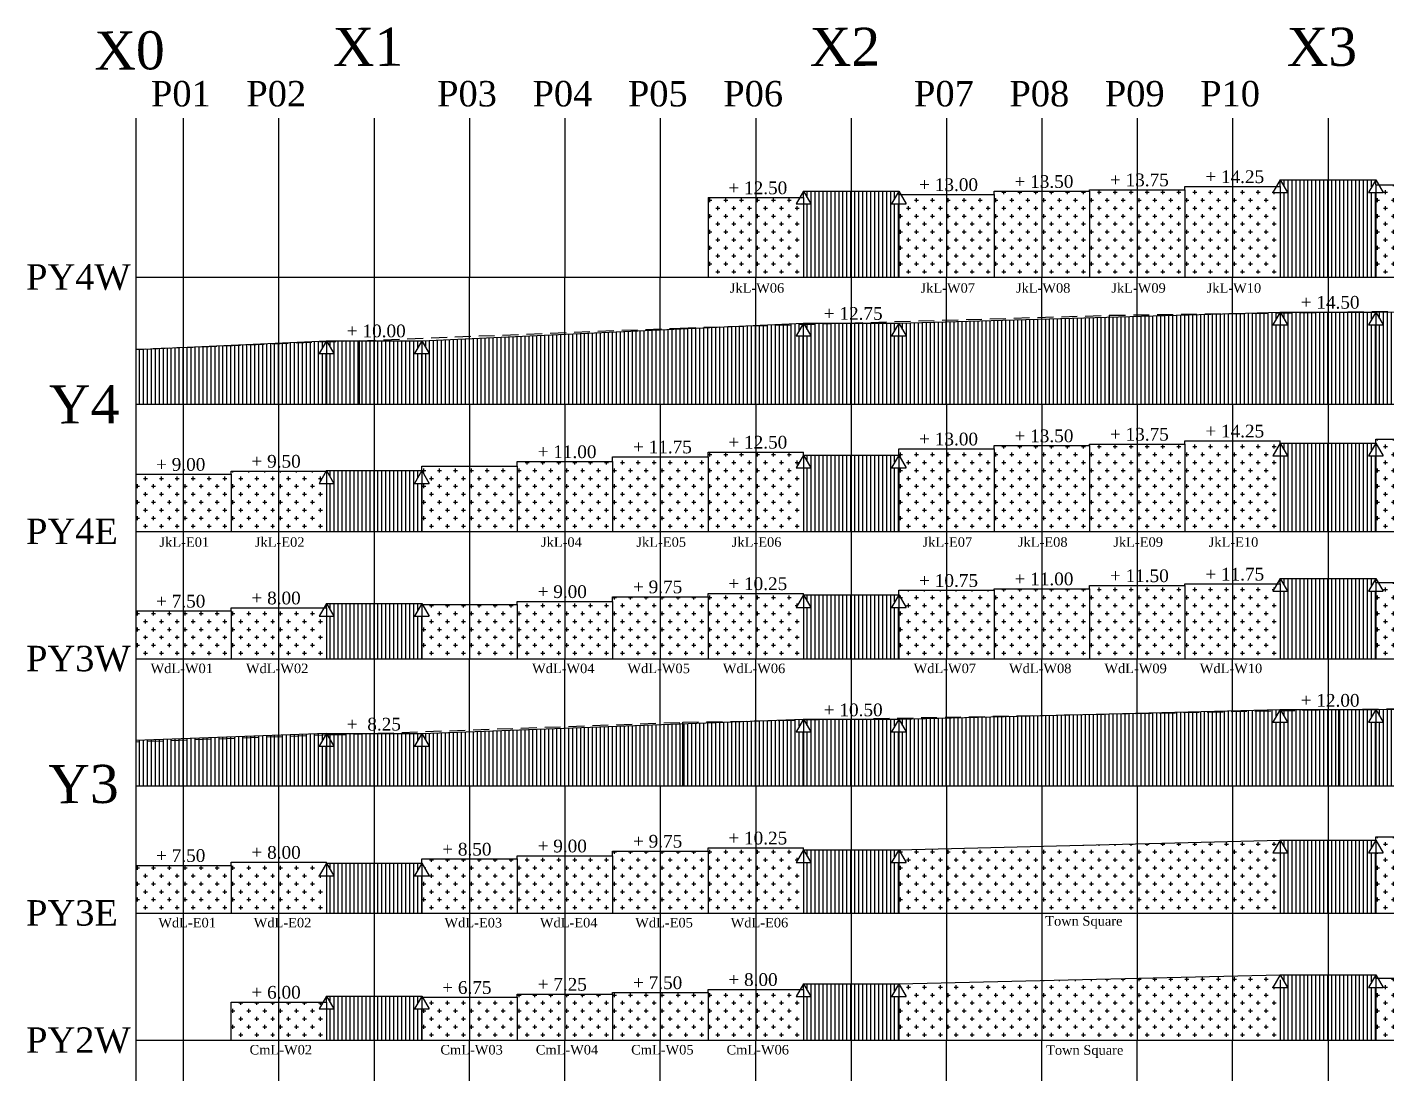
# Model space of a CAD drawing. Extents: x 15746 to 36625, y 87803 to 171760.
# Drawn here: x 15823 to 16036.8, y 88800.1 to 88964.7 of the extents above; entities that cross this region are included whole.
import ezdxf

# ---------------------------------------------------------------- set-up
doc = ezdxf.new("R2010")
doc.units = 0
doc.header["$LTSCALE"] = 5
doc.header["$MEASUREMENT"] = 0
doc.linetypes.add('DASHED', pattern=[0.75, 0.5, -0.25])
for name, color, linetype in [('CONTOUR', 254, 'Continuous'), ('Demarcation', 7, 'Continuous'), ('Hatch2', 254, 'Continuous'), ('text', 7, 'Continuous')]:
    doc.layers.add(name, color=color, linetype=linetype)
doc.styles.get("Standard").update_dxf_attribs({"font": 'TIMES.TTF', "height": 3})

msp = doc.modelspace()

# ---------------------------------------------------------------- hatches: boundary and pattern name
at = {"layer": 'Hatch2'}
h = msp.add_hatch(dxfattribs=at)
h.set_pattern_fill('CROSS', color=253, scale=5, style=0)
h.paths.add_polyline_path([(15967.526, 88938.394), (15960.32, 88938.394), (15961.18, 88936.903), (15960.026, 88936.903), (15960.026, 88925.394), (15967.526, 88925.394)])
h.paths.add_polyline_path([(15967.526, 88925.394), (15975.026, 88925.394), (15975.026, 88938.394), (15967.526, 88938.394)])
h.paths.add_polyline_path([(15982.526, 88938.894), (15975.026, 88938.894), (15975.026, 88938.394), (15975.026, 88925.394), (15982.526, 88925.394)])
h.paths.add_polyline_path([(15982.526, 88925.394), (15990.026, 88925.394), (15990.026, 88938.894), (15982.526, 88938.894)])
h.paths.add_polyline_path([(15997.526, 88939.144), (15990.026, 88939.144), (15990.026, 88938.894), (15990.026, 88925.394), (15997.526, 88925.394)])
h.paths.add_polyline_path([(15997.526, 88925.394), (16005.026, 88925.394), (16005.026, 88939.144), (15997.526, 88939.144)])
h.paths.add_polyline_path([(16012.526, 88939.644), (16005.026, 88939.644), (16005.026, 88939.144), (16005.026, 88925.394), (16012.526, 88925.394)])
h.paths.add_polyline_path([(16012.526, 88925.394), (16020.026, 88925.394), (16020.026, 88938.702), (16018.871, 88938.702), (16019.415, 88939.644), (16012.526, 88939.644)])
h = msp.add_hatch(dxfattribs=at)
h.set_pattern_fill('ANSI31', color=253, scale=5, angle=45, style=0)
h.paths.add_polyline_path([(16027.526, 88940.702), (16020.026, 88940.702), (16021.18, 88938.702), (16020.026, 88938.702), (16020.026, 88925.394), (16027.526, 88925.394)])
h.paths.add_polyline_path([(16035.026, 88938.702), (16033.871, 88938.702), (16035.026, 88940.702), (16027.526, 88940.702), (16027.526, 88925.394), (16035.026, 88925.394)])
h = msp.add_hatch(dxfattribs=at)
h.set_pattern_fill('CROSS', color=253, scale=5, style=0)
h.paths.add_polyline_path([(16042.526, 88939.894), (16035.492, 88939.894), (16036.18, 88938.702), (16035.026, 88938.702), (16035.026, 88925.394), (16042.526, 88925.394)])
h.paths.add_polyline_path([(16050.026, 88939.894), (16042.526, 88939.894), (16042.526, 88925.394), (16050.026, 88925.394)])
h.paths.add_polyline_path([(16057.526, 88940.144), (16050.026, 88940.144), (16050.026, 88939.894), (16050.026, 88925.394), (16057.526, 88925.394)])
h.paths.add_polyline_path([(16057.526, 88925.394), (16065.026, 88925.394), (16065.026, 88940.144), (16057.526, 88940.144)])
h.paths.add_polyline_path([(16065.026, 88925.394), (16072.526, 88925.394), (16072.526, 88940.394), (16065.026, 88940.394), (16065.026, 88940.144)])
h.paths.add_polyline_path([(16072.526, 88925.394), (16080.026, 88925.394), (16080.026, 88940.394), (16072.526, 88940.394)])
h.paths.add_polyline_path([(16087.526, 88940.644), (16080.026, 88940.644), (16080.026, 88940.394), (16080.026, 88925.394), (16087.526, 88925.394)])
h.paths.add_polyline_path([(16087.526, 88925.394), (16095.026, 88925.394), (16095.026, 88939.682), (16093.871, 88939.682), (16094.426, 88940.644), (16087.526, 88940.644)])
h = msp.add_hatch(dxfattribs=at)
h.set_pattern_fill('CROSS', color=253, scale=5, style=0)
h.paths.add_polyline_path([(15930.026, 88925.394), (15937.526, 88925.394), (15937.526, 88937.894), (15930.026, 88937.894)])
h.paths.add_polyline_path([(15945.026, 88936.903), (15943.871, 88936.903), (15944.443, 88937.894), (15937.526, 88937.894), (15937.526, 88925.394), (15945.026, 88925.394)])
h = msp.add_hatch(dxfattribs=at)
h.set_pattern_fill('ANSI31', color=253, scale=5, angle=45, style=0)
h.paths.add_polyline_path([(15952.526, 88938.903), (15945.026, 88938.903), (15946.18, 88936.903), (15945.026, 88936.903), (15945.026, 88925.394), (15952.526, 88925.394)])
h.paths.add_polyline_path([(15952.526, 88925.394), (15960.026, 88925.394), (15960.026, 88936.903), (15958.871, 88936.903), (15960.026, 88938.903), (15952.526, 88938.903)])
h = msp.add_hatch(dxfattribs=at)
h.set_pattern_fill('ANSI31', color=253, scale=5, angle=45, style=0)
h.paths.add_polyline_path([(15868.871, 88913.394), (15870.026, 88915.394), (15840.026, 88914.019), (15840.026, 88905.394), (15877.526, 88905.394), (15877.526, 88915.394), (15870.026, 88915.394), (15871.18, 88913.394)])
h.paths.add_polyline_path([(15952.526, 88905.394), (15952.526, 88918.144), (15945.026, 88918.144), (15946.18, 88916.144), (15943.871, 88916.144), (15945.026, 88918.144), (15885.026, 88915.394), (15886.18, 88913.394), (15883.871, 88913.394), (15885.026, 88915.394), (15877.526, 88915.394), (15877.526, 88905.394)])
h.paths.add_polyline_path([(16027.526, 88905.394), (16027.526, 88919.894), (16020.026, 88919.894), (16021.18, 88917.894), (16018.871, 88917.894), (16020.026, 88919.894), (15960.026, 88918.144), (15961.18, 88916.144), (15958.871, 88916.144), (15960.026, 88918.144), (15952.526, 88918.144), (15952.526, 88905.394)])
h.paths.add_polyline_path([(16102.526, 88905.394), (16102.526, 88920.894), (16095.026, 88920.894), (16096.18, 88918.894), (16093.871, 88918.894), (16095.026, 88920.894), (16035.026, 88919.894), (16036.18, 88917.894), (16033.871, 88917.894), (16035.026, 88919.894), (16027.526, 88919.894), (16027.526, 88905.394)])
h.paths.add_polyline_path([(16170.026, 88905.394), (16170.026, 88921.394), (16110.026, 88920.894), (16111.18, 88918.894), (16108.871, 88918.894), (16110.026, 88920.894), (16102.526, 88920.894), (16102.526, 88905.394)])
h = msp.add_hatch(dxfattribs=at)
h.set_pattern_fill('CROSS', color=253, scale=5, style=0)
h.paths.add_polyline_path([(16042.526, 88899.894), (16035.026, 88899.894), (16035.026, 88899.284), (16036.18, 88897.284), (16035.026, 88897.284), (16035.026, 88885.394), (16042.526, 88885.394)])
h.paths.add_polyline_path([(16050.026, 88899.894), (16042.526, 88899.894), (16042.526, 88885.394), (16050.026, 88885.394)])
h.paths.add_polyline_path([(16050.026, 88885.394), (16057.526, 88885.394), (16057.526, 88900.144), (16050.026, 88900.144), (16050.026, 88899.894)])
h.paths.add_polyline_path([(16057.526, 88885.394), (16065.026, 88885.394), (16065.026, 88900.144), (16057.526, 88900.144)])
h.paths.add_polyline_path([(16072.526, 88900.394), (16065.026, 88900.394), (16065.026, 88900.144), (16065.026, 88885.394), (16072.526, 88885.394)])
h.paths.add_polyline_path([(16072.526, 88885.394), (16080.026, 88885.394), (16080.026, 88900.394), (16072.526, 88900.394)])
h.paths.add_polyline_path([(16087.526, 88900.644), (16080.026, 88900.644), (16080.026, 88900.394), (16080.026, 88885.394), (16087.526, 88885.394)])
h.paths.add_polyline_path([(16087.526, 88885.394), (16095.026, 88885.394), (16095.026, 88898.275), (16093.871, 88898.275), (16095.026, 88900.275), (16095.026, 88900.644), (16087.526, 88900.644)])
h = msp.add_hatch(dxfattribs=at)
h.set_pattern_fill('CROSS', color=253, scale=5, style=0)
h.paths.add_polyline_path([(15967.526, 88898.394), (15960.026, 88898.394), (15960.026, 88897.415), (15961.18, 88895.415), (15960.026, 88895.415), (15960.026, 88885.394), (15967.526, 88885.394)])
h.paths.add_polyline_path([(15975.026, 88898.394), (15967.526, 88898.394), (15967.526, 88885.394), (15975.026, 88885.394)])
h.paths.add_polyline_path([(15982.526, 88898.894), (15975.026, 88898.894), (15975.026, 88898.394), (15975.026, 88885.394), (15982.526, 88885.394)])
h.paths.add_polyline_path([(15990.026, 88898.894), (15982.526, 88898.894), (15982.526, 88885.394), (15990.026, 88885.394)])
h.paths.add_polyline_path([(15997.526, 88899.144), (15990.026, 88899.144), (15990.026, 88898.894), (15990.026, 88885.394), (15997.526, 88885.394)])
h.paths.add_polyline_path([(15997.526, 88885.394), (16005.026, 88885.394), (16005.026, 88899.144), (15997.526, 88899.144)])
h.paths.add_polyline_path([(16012.526, 88899.644), (16005.026, 88899.644), (16005.026, 88899.144), (16005.026, 88885.394), (16012.526, 88885.394)])
h.paths.add_polyline_path([(16012.526, 88885.394), (16020.026, 88885.394), (16020.026, 88897.284), (16018.871, 88897.284), (16020.026, 88899.284), (16020.026, 88899.644), (16012.526, 88899.644)])
h = msp.add_hatch(dxfattribs=at)
h.set_pattern_fill('ANSI31', color=253, scale=5, angle=45, style=0)
h.paths.add_polyline_path([(16027.526, 88899.284), (16020.026, 88899.284), (16021.18, 88897.284), (16020.026, 88897.284), (16020.026, 88885.394), (16027.526, 88885.394)])
h.paths.add_polyline_path([(16027.526, 88885.394), (16035.026, 88885.394), (16035.026, 88897.284), (16033.871, 88897.284), (16035.026, 88899.284), (16027.526, 88899.284)])
h = msp.add_hatch(dxfattribs=at)
h.set_pattern_fill('CROSS', color=253, scale=5, style=0)
h.paths.add_polyline_path([(15892.526, 88895.644), (15885.026, 88895.644), (15885.026, 88894.964), (15886.18, 88892.964), (15885.026, 88892.964), (15885.026, 88885.394), (15892.526, 88885.394)])
h.paths.add_polyline_path([(15892.526, 88885.394), (15900.026, 88885.394), (15900.026, 88895.644), (15892.526, 88895.644)])
h.paths.add_polyline_path([(15900.026, 88885.394), (15907.526, 88885.394), (15907.526, 88896.394), (15900.026, 88896.394), (15900.026, 88895.644)])
h.paths.add_polyline_path([(15907.526, 88885.394), (15915.026, 88885.394), (15915.026, 88896.394), (15907.526, 88896.394)])
h.paths.add_polyline_path([(15922.526, 88897.144), (15915.026, 88897.144), (15915.026, 88896.394), (15915.026, 88885.394), (15922.526, 88885.394)])
h.paths.add_polyline_path([(15922.526, 88885.394), (15930.026, 88885.394), (15930.026, 88897.144), (15922.526, 88897.144)])
h.paths.add_polyline_path([(15930.026, 88885.394), (15937.526, 88885.394), (15937.526, 88897.894), (15930.026, 88897.894), (15930.026, 88897.144)])
h.paths.add_polyline_path([(15937.526, 88885.394), (15945.026, 88885.394), (15945.026, 88895.415), (15943.871, 88895.415), (15945.026, 88897.415), (15945.026, 88897.894), (15937.526, 88897.894)])
h = msp.add_hatch(dxfattribs=at)
h.set_pattern_fill('ANSI31', color=253, scale=5, angle=45, style=0)
h.paths.add_polyline_path([(15952.526, 88897.415), (15945.026, 88897.415), (15946.18, 88895.415), (15945.026, 88895.415), (15945.026, 88885.394), (15952.526, 88885.394)])
h.paths.add_polyline_path([(15952.526, 88885.394), (15960.026, 88885.394), (15960.026, 88895.415), (15958.871, 88895.415), (15960.026, 88897.415), (15952.526, 88897.415)])
h = msp.add_hatch(dxfattribs=at)
h.set_pattern_fill('CROSS', color=253, scale=5, style=0)
h.paths.add_polyline_path([(15847.526, 88894.394), (15840.026, 88894.394), (15840.026, 88885.394), (15847.526, 88885.394)])
h.paths.add_polyline_path([(15855.026, 88894.394), (15847.526, 88894.394), (15847.526, 88885.394), (15855.026, 88885.394)])
h.paths.add_polyline_path([(15855.026, 88885.394), (15862.526, 88885.394), (15862.526, 88894.894), (15855.026, 88894.894), (15855.026, 88894.394)])
h.paths.add_polyline_path([(15862.526, 88885.394), (15870.026, 88885.394), (15870.026, 88892.964), (15868.871, 88892.964), (15869.985, 88894.894), (15862.526, 88894.894)])
h = msp.add_hatch(dxfattribs=at)
h.set_pattern_fill('ANSI31', color=253, scale=5, angle=45, style=0)
h.paths.add_polyline_path([(15877.526, 88894.964), (15870.026, 88894.964), (15871.18, 88892.964), (15870.026, 88892.964), (15870.026, 88885.394), (15877.526, 88885.394)])
h.paths.add_polyline_path([(15877.526, 88885.394), (15885.026, 88885.394), (15885.026, 88892.964), (15883.871, 88892.964), (15885.026, 88894.964), (15877.526, 88894.964)])
h = msp.add_hatch(dxfattribs=at)
h.set_pattern_fill('CROSS', color=253, scale=5, style=0)
h.paths.add_polyline_path([(16042.526, 88877.394), (16035.378, 88877.394), (16036.18, 88876.004), (16035.026, 88876.004), (16035.026, 88865.394), (16042.526, 88865.394)])
h.paths.add_polyline_path([(16042.526, 88865.394), (16050.026, 88865.394), (16050.026, 88877.394), (16042.526, 88877.394)])
h.paths.add_polyline_path([(16050.026, 88865.394), (16057.526, 88865.394), (16057.526, 88877.644), (16050.026, 88877.644), (16050.026, 88877.394)])
h.paths.add_polyline_path([(16057.526, 88865.394), (16065.026, 88865.394), (16065.026, 88877.644), (16057.526, 88877.644)])
h.paths.add_polyline_path([(16072.526, 88877.894), (16065.026, 88877.894), (16065.026, 88877.644), (16065.026, 88865.394), (16072.526, 88865.394)])
h.paths.add_polyline_path([(16072.526, 88865.394), (16080.026, 88865.394), (16080.026, 88877.894), (16072.526, 88877.894)])
h.paths.add_polyline_path([(16080.026, 88865.394), (16087.526, 88865.394), (16087.526, 88878.144), (16080.026, 88878.144), (16080.026, 88877.894)])
h.paths.add_polyline_path([(16095.026, 88876.977), (16093.871, 88876.977), (16094.545, 88878.144), (16087.526, 88878.144), (16087.526, 88865.394), (16095.026, 88865.394)])
h.paths.add_polyline_path([(16082.731, 88880.684), (16092.531, 88880.684), (16092.531, 88877.644), (16082.731, 88877.644)], flags=9)
h = msp.add_hatch(dxfattribs=at)
h.set_pattern_fill('CROSS', color=253, scale=5, style=0)
h.paths.add_polyline_path([(15967.526, 88876.144), (15960.026, 88876.144), (15960.026, 88875.443), (15961.18, 88873.443), (15960.026, 88873.443), (15960.026, 88865.394), (15967.526, 88865.394)])
h.paths.add_polyline_path([(15967.526, 88865.394), (15975.026, 88865.394), (15975.026, 88876.144), (15967.526, 88876.144)])
h.paths.add_polyline_path([(15975.026, 88865.394), (15982.526, 88865.394), (15982.526, 88876.394), (15975.026, 88876.394), (15975.026, 88876.144)])
h.paths.add_polyline_path([(15982.526, 88865.394), (15990.026, 88865.394), (15990.026, 88876.394), (15982.526, 88876.394)])
h.paths.add_polyline_path([(15997.526, 88876.894), (15990.026, 88876.894), (15990.026, 88876.394), (15990.026, 88865.394), (15997.526, 88865.394)])
h.paths.add_polyline_path([(15997.526, 88865.394), (16005.026, 88865.394), (16005.026, 88876.894), (15997.526, 88876.894)])
h.paths.add_polyline_path([(16005.026, 88865.394), (16012.526, 88865.394), (16012.526, 88877.144), (16005.026, 88877.144), (16005.026, 88876.894)])
h.paths.add_polyline_path([(16012.526, 88865.394), (16020.026, 88865.394), (16020.026, 88876.004), (16018.871, 88876.004), (16019.529, 88877.144), (16012.526, 88877.144)])
h = msp.add_hatch(dxfattribs=at)
h.set_pattern_fill('ANSI31', color=253, scale=5, angle=45, style=0)
h.paths.add_polyline_path([(16020.026, 88865.394), (16027.526, 88865.394), (16027.526, 88878.004), (16020.026, 88878.004), (16021.18, 88876.004), (16020.026, 88876.004)])
h.paths.add_polyline_path([(16035.026, 88876.004), (16033.871, 88876.004), (16035.026, 88878.004), (16027.526, 88878.004), (16027.526, 88865.394), (16035.026, 88865.394)])
h = msp.add_hatch(dxfattribs=at)
h.set_pattern_fill('CROSS', color=253, scale=5, style=0)
h.paths.add_polyline_path([(15885.026, 88865.394), (15892.526, 88865.394), (15892.526, 88873.894), (15885.127, 88873.894), (15886.18, 88872.07), (15885.026, 88872.07)])
h.paths.add_polyline_path([(15900.026, 88865.394), (15900.026, 88873.894), (15892.526, 88873.894), (15892.526, 88865.394)])
h.paths.add_polyline_path([(15907.526, 88874.394), (15900.026, 88874.394), (15900.026, 88873.894), (15900.026, 88865.394), (15907.526, 88865.394)])
h.paths.add_polyline_path([(15907.526, 88865.394), (15915.026, 88865.394), (15915.026, 88874.394), (15907.526, 88874.394)])
h.paths.add_polyline_path([(15922.526, 88875.144), (15915.026, 88875.144), (15915.026, 88874.394), (15915.026, 88865.394), (15922.526, 88865.394)])
h.paths.add_polyline_path([(15922.526, 88865.394), (15930.026, 88865.394), (15930.026, 88875.144), (15922.526, 88875.144)])
h.paths.add_polyline_path([(15937.526, 88865.394), (15937.526, 88875.644), (15930.026, 88875.644), (15930.026, 88875.144), (15930.026, 88865.394)])
h.paths.add_polyline_path([(15945.026, 88865.394), (15945.026, 88873.443), (15943.871, 88873.443), (15945.026, 88875.443), (15945.026, 88875.644), (15937.526, 88875.644), (15937.526, 88865.394)])
h = msp.add_hatch(dxfattribs=at)
h.set_pattern_fill('ANSI31', color=253, scale=5, angle=45, style=0)
h.paths.add_polyline_path([(15952.526, 88875.443), (15945.026, 88875.443), (15946.18, 88873.443), (15945.026, 88873.443), (15945.026, 88865.394), (15952.526, 88865.394)])
h.paths.add_polyline_path([(15952.526, 88865.394), (15960.026, 88865.394), (15960.026, 88873.443), (15958.871, 88873.443), (15960.026, 88875.443), (15952.526, 88875.443)])
h = msp.add_hatch(dxfattribs=at)
h.set_pattern_fill('CROSS', color=253, scale=5, style=0)
h.paths.add_polyline_path([(15847.526, 88865.394), (15847.526, 88872.894), (15840.026, 88872.894), (15840.026, 88865.394)])
h.paths.add_polyline_path([(15847.526, 88865.394), (15855.026, 88865.394), (15855.026, 88872.894), (15847.526, 88872.894)])
h.paths.add_polyline_path([(15862.526, 88873.394), (15855.026, 88873.394), (15855.026, 88872.894), (15855.026, 88865.394), (15862.526, 88865.394)])
h.paths.add_polyline_path([(15862.526, 88865.394), (15870.026, 88865.394), (15870.026, 88872.07), (15868.871, 88872.07), (15869.635, 88873.394), (15862.526, 88873.394)])
h = msp.add_hatch(dxfattribs=at)
h.set_pattern_fill('ANSI31', color=253, scale=5, angle=45, style=0)
h.paths.add_polyline_path([(15877.526, 88865.394), (15877.526, 88874.07), (15870.026, 88874.07), (15871.18, 88872.07), (15870.026, 88872.07), (15870.026, 88865.394)])
h.paths.add_polyline_path([(15885.026, 88872.07), (15883.871, 88872.07), (15885.026, 88874.07), (15877.526, 88874.07), (15877.526, 88865.394), (15885.026, 88865.394)])
h = msp.add_hatch(dxfattribs=at)
h.set_pattern_fill('ANSI31', color=253, scale=5, angle=45, style=0)
h.paths.add_polyline_path([(15877.526, 88845.394), (15877.526, 88853.644), (15870.026, 88853.644), (15871.18, 88851.644), (15868.871, 88851.644), (15870.026, 88853.644), (15840.026, 88852.519), (15840.026, 88845.394)])
h.paths.add_polyline_path([(15885.028, 88853.644), (15886.18, 88851.648), (15883.871, 88851.648), (15885.024, 88853.644), (15877.526, 88853.644), (15877.526, 88845.394), (15952.526, 88845.394), (15952.526, 88855.894), (15945.026, 88855.894), (15946.18, 88853.894), (15943.871, 88853.894), (15945.026, 88855.894)])
h.paths.add_polyline_path([(15960.028, 88855.894), (15961.18, 88853.898), (15958.871, 88853.898), (15960.024, 88855.894), (15952.526, 88855.894), (15952.526, 88845.394), (16027.526, 88845.394), (16027.526, 88857.394), (16020.026, 88857.394), (16021.18, 88855.394), (16018.871, 88855.394), (16020.026, 88857.394)])
h.paths.add_polyline_path([(16102.526, 88845.394), (16102.526, 88858.394), (16095.026, 88858.394), (16096.18, 88856.394), (16093.871, 88856.394), (16095.026, 88858.394), (16035.028, 88857.394), (16036.18, 88855.398), (16033.871, 88855.398), (16035.024, 88857.394), (16027.526, 88857.394), (16027.526, 88845.394)])
h.paths.add_polyline_path([(16170.026, 88845.394), (16170.026, 88859.255), (16110.028, 88858.394), (16111.18, 88856.398), (16108.871, 88856.398), (16110.024, 88858.394), (16102.526, 88858.394), (16102.526, 88845.394)])
h = msp.add_hatch(dxfattribs=at)
h.set_pattern_fill('CROSS', color=253, scale=5, style=0)
h.paths.add_polyline_path([(15967.526, 88835.533), (15960.026, 88835.345), (15961.18, 88833.345), (15960.026, 88833.345), (15960.026, 88825.394), (15967.526, 88825.394)])
h.paths.add_polyline_path([(15967.526, 88825.394), (15982.526, 88825.394), (15982.526, 88835.908), (15967.526, 88835.533)])
h.paths.add_polyline_path([(15982.526, 88825.394), (15997.526, 88825.394), (15997.526, 88836.283), (15982.526, 88835.908)])
h.paths.add_polyline_path([(15997.526, 88836.283), (15997.526, 88825.394), (16012.526, 88825.394), (16012.526, 88836.658)])
h.paths.add_polyline_path([(16012.526, 88825.394), (16020.026, 88825.394), (16020.026, 88834.845), (16018.871, 88834.845), (16020.026, 88836.845), (16012.526, 88836.658)])
h = msp.add_hatch(dxfattribs=at)
h.set_pattern_fill('ANSI31', color=253, scale=5, angle=45, style=0)
h.paths.add_polyline_path([(16027.526, 88836.845), (16020.026, 88836.845), (16021.18, 88834.845), (16020.026, 88834.845), (16020.026, 88825.394), (16027.526, 88825.394)])
h.paths.add_polyline_path([(16027.526, 88825.394), (16035.026, 88825.394), (16035.026, 88834.845), (16033.871, 88834.845), (16035.026, 88836.845), (16027.526, 88836.845)])
h = msp.add_hatch(dxfattribs=at)
h.set_pattern_fill('CROSS', color=253, scale=5, style=0)
h.paths.add_polyline_path([(16042.526, 88837.394), (16035.026, 88837.394), (16035.026, 88836.845), (16036.18, 88834.845), (16035.026, 88834.845), (16035.026, 88825.394), (16042.526, 88825.394)])
h.paths.add_polyline_path([(16050.026, 88837.394), (16042.526, 88837.394), (16042.526, 88825.394), (16050.026, 88825.394)])
h.paths.add_polyline_path([(16057.526, 88837.644), (16050.026, 88837.644), (16050.026, 88837.394), (16050.026, 88825.394), (16057.526, 88825.394)])
h.paths.add_polyline_path([(16057.526, 88825.394), (16065.026, 88825.394), (16065.026, 88837.644), (16057.526, 88837.644)])
h.paths.add_polyline_path([(16072.526, 88837.894), (16065.026, 88837.894), (16065.026, 88837.644), (16065.026, 88825.394), (16072.526, 88825.394)])
h.paths.add_polyline_path([(16080.026, 88837.894), (16072.526, 88837.894), (16072.526, 88825.394), (16080.026, 88825.394)])
h.paths.add_polyline_path([(16087.526, 88838.144), (16080.026, 88838.144), (16080.026, 88837.894), (16080.026, 88825.394), (16087.526, 88825.394)])
h.paths.add_polyline_path([(16087.526, 88825.394), (16095.026, 88825.394), (16095.026, 88835.662), (16093.871, 88835.662), (16095.026, 88837.662), (16095.026, 88838.144), (16087.526, 88838.144)])
h = msp.add_hatch(dxfattribs=at)
h.set_pattern_fill('CROSS', color=253, scale=5, style=0)
h.paths.add_polyline_path([(15892.526, 88833.894), (15885.026, 88833.894), (15885.024, 88833.224), (15886.18, 88831.221), (15885.024, 88831.221), (15885.024, 88825.394), (15892.526, 88825.394)])
h.paths.add_polyline_path([(15900.026, 88833.894), (15892.526, 88833.894), (15892.526, 88825.394), (15900.026, 88825.394)])
h.paths.add_polyline_path([(15907.526, 88834.394), (15900.026, 88834.394), (15900.026, 88833.894), (15900.026, 88825.394), (15907.526, 88825.394)])
h.paths.add_polyline_path([(15907.526, 88825.394), (15915.026, 88825.394), (15915.026, 88834.394), (15907.526, 88834.394)])
h.paths.add_polyline_path([(15922.526, 88835.144), (15915.026, 88835.144), (15915.026, 88834.394), (15915.026, 88825.394), (15922.526, 88825.394)])
h.paths.add_polyline_path([(15922.526, 88825.394), (15930.026, 88825.394), (15930.026, 88835.144), (15922.526, 88835.144)])
h.paths.add_polyline_path([(15937.526, 88835.644), (15930.026, 88835.644), (15930.026, 88835.144), (15930.026, 88825.394), (15937.526, 88825.394)])
h.paths.add_polyline_path([(15937.526, 88825.394), (15945.026, 88825.394), (15945.026, 88833.345), (15943.871, 88833.345), (15945.026, 88835.345), (15945.026, 88835.644), (15937.526, 88835.644)])
h = msp.add_hatch(dxfattribs=at)
h.set_pattern_fill('ANSI31', color=253, scale=5, angle=45, style=0)
h.paths.add_polyline_path([(15952.526, 88835.345), (15945.026, 88835.345), (15946.18, 88833.345), (15945.026, 88833.345), (15945.026, 88825.394), (15952.526, 88825.394)])
h.paths.add_polyline_path([(15952.526, 88825.394), (15960.026, 88825.394), (15960.026, 88833.345), (15958.871, 88833.345), (15960.026, 88835.345), (15952.526, 88835.345)])
h = msp.add_hatch(dxfattribs=at)
h.set_pattern_fill('CROSS', color=253, scale=5, style=0)
h.paths.add_polyline_path([(15847.526, 88832.894), (15840.026, 88832.894), (15840.026, 88825.394), (15847.526, 88825.394)])
h.paths.add_polyline_path([(15847.526, 88832.894), (15847.526, 88825.394), (15855.026, 88825.394), (15855.026, 88832.894)])
h.paths.add_polyline_path([(15862.526, 88825.394), (15862.526, 88833.394), (15855.026, 88833.394), (15855.026, 88832.894), (15855.026, 88825.394)])
h.paths.add_polyline_path([(15870.026, 88825.394), (15870.026, 88831.221), (15868.869, 88831.221), (15870.026, 88833.224), (15870.026, 88833.394), (15862.526, 88833.394), (15862.526, 88825.394)])
h = msp.add_hatch(dxfattribs=at)
h.set_pattern_fill('ANSI31', color=253, scale=5, angle=45, style=0)
h.paths.add_polyline_path([(15877.526, 88833.217), (15870.026, 88833.217), (15871.178, 88831.221), (15870.026, 88831.221), (15870.026, 88825.394), (15877.526, 88825.394)])
h.paths.add_polyline_path([(15877.526, 88825.394), (15885.024, 88825.394), (15885.024, 88831.221), (15883.871, 88831.221), (15885.024, 88833.217), (15877.526, 88833.217)])
h = msp.add_hatch(dxfattribs=at)
h.set_pattern_fill('CROSS', color=253, scale=5, style=0)
h.paths.add_polyline_path([(15967.526, 88814.435), (15960.026, 88814.256), (15961.18, 88812.256), (15960.026, 88812.256), (15960.026, 88805.394), (15967.526, 88805.394)])
h.paths.add_polyline_path([(15967.526, 88814.435), (15967.526, 88805.394), (15982.526, 88805.394), (15982.526, 88814.794)])
h.paths.add_polyline_path([(15997.526, 88805.394), (15997.526, 88815.154), (15982.526, 88814.794), (15982.526, 88805.394)])
h.paths.add_polyline_path([(15997.526, 88815.154), (15997.526, 88805.394), (16012.526, 88805.394), (16012.526, 88815.513)])
h.paths.add_polyline_path([(16020.026, 88813.693), (16018.871, 88813.693), (16020.026, 88815.693), (16012.526, 88815.513), (16012.526, 88805.394), (16020.026, 88805.394)])
h = msp.add_hatch(dxfattribs=at)
h.set_pattern_fill('ANSI31', color=253, scale=5, angle=45, style=0)
h.paths.add_polyline_path([(16027.526, 88815.693), (16020.026, 88815.693), (16021.18, 88813.693), (16020.026, 88813.693), (16020.026, 88805.394), (16027.526, 88805.394)])
h.paths.add_polyline_path([(16027.526, 88805.394), (16035.026, 88805.394), (16035.026, 88813.693), (16033.871, 88813.693), (16035.026, 88815.693), (16027.526, 88815.693)])
h = msp.add_hatch(dxfattribs=at)
h.set_pattern_fill('CROSS', color=253, scale=5, style=0)
h.paths.add_polyline_path([(16042.526, 88815.144), (16035.343, 88815.144), (16036.18, 88813.693), (16035.026, 88813.693), (16035.026, 88805.394), (16042.526, 88805.394)])
h.paths.add_polyline_path([(16042.526, 88805.394), (16050.026, 88805.394), (16050.026, 88815.144), (16042.526, 88815.144)])
h.paths.add_polyline_path([(16057.526, 88815.144), (16050.026, 88815.144), (16050.026, 88805.394), (16057.526, 88805.394)])
h.paths.add_polyline_path([(16057.526, 88805.394), (16065.026, 88805.394), (16065.026, 88815.144), (16057.526, 88815.144)])
h.paths.add_polyline_path([(16065.026, 88805.394), (16072.526, 88805.394), (16072.526, 88815.394), (16065.026, 88815.394), (16065.026, 88815.144)])
h.paths.add_polyline_path([(16072.526, 88805.394), (16080.026, 88805.394), (16080.026, 88815.394), (16072.526, 88815.394)])
h.paths.add_polyline_path([(16087.526, 88815.394), (16080.026, 88815.394), (16080.026, 88805.394), (16087.526, 88805.394)])
h.paths.add_polyline_path([(16087.526, 88805.394), (16095.026, 88805.394), (16095.026, 88814.125), (16093.871, 88814.125), (16094.604, 88815.394), (16087.526, 88815.394)])
h = msp.add_hatch(dxfattribs=at)
h.set_pattern_fill('CROSS', color=253, scale=5, style=0)
h.paths.add_polyline_path([(15892.526, 88812.144), (15885.13, 88812.144), (15886.18, 88810.324), (15885.026, 88810.324), (15885.026, 88805.394), (15892.526, 88805.394)])
h.paths.add_polyline_path([(15892.526, 88805.394), (15900.026, 88805.394), (15900.026, 88812.144), (15892.526, 88812.144)])
h.paths.add_polyline_path([(15900.026, 88805.394), (15907.526, 88805.394), (15907.526, 88812.644), (15900.026, 88812.644), (15900.026, 88812.144)])
h.paths.add_polyline_path([(15915.026, 88805.394), (15915.026, 88812.644), (15907.526, 88812.644), (15907.526, 88805.394)])
h.paths.add_polyline_path([(15922.526, 88812.894), (15915.026, 88812.894), (15915.026, 88812.644), (15915.026, 88805.394), (15922.526, 88805.394)])
h.paths.add_polyline_path([(15922.526, 88805.394), (15930.026, 88805.394), (15930.026, 88812.894), (15922.526, 88812.894)])
h.paths.add_polyline_path([(15930.026, 88805.394), (15937.526, 88805.394), (15937.526, 88813.394), (15930.026, 88813.394), (15930.026, 88812.894)])
h.paths.add_polyline_path([(15937.526, 88805.394), (15945.026, 88805.394), (15945.026, 88812.256), (15943.871, 88812.256), (15944.528, 88813.394), (15937.526, 88813.394)])
h = msp.add_hatch(dxfattribs=at)
h.set_pattern_fill('ANSI31', color=253, scale=5, angle=45, style=0)
h.paths.add_polyline_path([(15952.526, 88805.394), (15952.526, 88814.256), (15945.026, 88814.256), (15946.18, 88812.256), (15945.026, 88812.256), (15945.026, 88805.394)])
h.paths.add_polyline_path([(15952.526, 88805.394), (15960.026, 88805.394), (15960.026, 88812.256), (15958.871, 88812.256), (15960.026, 88814.256), (15952.526, 88814.256)])
h = msp.add_hatch(dxfattribs=at)
h.set_pattern_fill('CROSS', color=253, scale=5, style=0)
h.paths.add_polyline_path([(15862.526, 88805.394), (15862.526, 88811.394), (15855.026, 88811.394), (15855.026, 88805.394)])
h.paths.add_polyline_path([(15862.526, 88805.394), (15870.026, 88805.394), (15870.026, 88810.324), (15868.869, 88810.324), (15869.487, 88811.394), (15862.526, 88811.394)])
h = msp.add_hatch(dxfattribs=at)
h.set_pattern_fill('ANSI31', color=253, scale=5, angle=45, style=0)
h.paths.add_polyline_path([(15877.526, 88805.394), (15877.526, 88812.32), (15870.026, 88812.32), (15871.178, 88810.324), (15870.026, 88810.324), (15870.026, 88805.394)])
h.paths.add_polyline_path([(15877.526, 88805.394), (15885.026, 88805.394), (15885.026, 88810.324), (15883.871, 88810.324), (15885.024, 88812.32), (15877.526, 88812.32)])

# ---------------------------------------------------------------- linework, layer by layer
for p, q in [((15840.026, 88950.394), (15840.026, 88660.394)), ((15877.526, 88950.394), (15877.526, 88660.394)), ((15952.526, 88950.394), (15952.526, 88660.394)), ((16027.526, 88950.394), (16027.526, 88660.394)), ((15990.026, 88939.144), (16005.026, 88939.144)), ((16005.026, 88939.644), (16020.026, 88939.644)), ((16020.026, 88940.702), (16018.871, 88938.702)), ((16020.026, 88940.702), (16035.026, 88940.702)), ((16020.026, 88940.702), (16021.18, 88938.702)), ((16035.026, 88940.702), (16033.871, 88938.702)), ((16035.026, 88940.702), (16036.18, 88938.702)), ((16035.026, 88939.894), (16050.026, 88939.894)), ((15930.026, 88937.894), (15945.026, 88937.894)), ((15945.026, 88938.903), (15943.871, 88936.903)), ((15943.871, 88936.903), (15946.18, 88936.903)), ((15945.026, 88938.903), (15960.026, 88938.903)), ((15945.026, 88938.903), (15946.18, 88936.903)), ((15960.026, 88938.903), (15958.871, 88936.903)), ((15958.871, 88936.903), (15961.18, 88936.903)), ((15960.026, 88938.903), (15961.18, 88936.903)), ((15960.026, 88938.394), (15975.026, 88938.394)), ((15975.026, 88938.894), (15990.026, 88938.894)), ((16018.871, 88938.702), (16021.18, 88938.702)), ((16033.871, 88938.702), (16036.18, 88938.702)), ((15840.026, 88925.394), (16170.026, 88925.394)), ((16020.026, 88919.894), (16018.871, 88917.894)), ((16020.026, 88919.894), (16035.026, 88919.894)), ((16020.026, 88919.894), (16021.18, 88917.894)), ((16035.026, 88919.894), (16033.871, 88917.894)), ((16035.026, 88919.894), (16036.18, 88917.894)), ((15945.026, 88918.144), (15943.871, 88916.144)), ((15945.026, 88918.144), (15960.026, 88918.144)), ((15945.026, 88918.144), (15946.18, 88916.144)), ((15960.026, 88918.144), (15958.871, 88916.144)), ((15960.026, 88918.144), (15961.18, 88916.144)), ((16018.871, 88917.894), (16021.18, 88917.894)), ((16033.871, 88917.894), (16036.18, 88917.894)), ((15943.871, 88916.144), (15946.18, 88916.144)), ((15958.871, 88916.144), (15961.18, 88916.144)), ((15870.026, 88915.394), (15868.871, 88913.394)), ((15868.871, 88913.394), (15871.18, 88913.394)), ((15870.026, 88915.394), (15885.026, 88915.394)), ((15870.026, 88915.394), (15871.18, 88913.394)), ((15885.026, 88915.394), (15883.871, 88913.394)), ((15883.871, 88913.394), (15886.18, 88913.394)), ((15885.026, 88915.394), (15886.18, 88913.394)), ((15840.026, 88905.394), (16170.026, 88905.394)), ((15960.026, 88898.394), (15975.026, 88898.394)), ((15975.026, 88898.894), (15990.026, 88898.894)), ((15990.026, 88899.144), (16005.026, 88899.144)), ((16005.026, 88899.644), (16020.026, 88899.644)), ((16020.026, 88899.284), (16018.871, 88897.284)), ((16020.026, 88899.284), (16035.026, 88899.284)), ((16020.026, 88899.284), (16021.18, 88897.284)), ((16035.026, 88899.284), (16033.871, 88897.284)), ((16035.026, 88899.894), (16050.026, 88899.894)), ((16035.026, 88899.284), (16036.18, 88897.284)), ((15900.026, 88896.394), (15915.026, 88896.394)), ((15915.026, 88897.144), (15930.026, 88897.144)), ((15930.026, 88897.894), (15945.026, 88897.894)), ((15945.026, 88897.415), (15943.871, 88895.415)), ((15945.026, 88897.415), (15960.026, 88897.415)), ((15945.026, 88897.415), (15946.18, 88895.415)), ((15960.026, 88897.415), (15958.871, 88895.415)), ((15960.026, 88897.415), (15961.18, 88895.415)), ((16018.871, 88897.284), (16021.18, 88897.284)), ((16033.871, 88897.284), (16036.18, 88897.284)), ((15840.026, 88894.394), (15855.026, 88894.394)), ((15855.026, 88894.894), (15870.026, 88894.894)), ((15870.026, 88894.964), (15868.871, 88892.964)), ((15870.026, 88894.964), (15885.026, 88894.964)), ((15870.026, 88894.964), (15871.18, 88892.964)), ((15885.026, 88894.964), (15883.871, 88892.964)), ((15885.026, 88895.644), (15900.026, 88895.644)), ((15885.026, 88894.964), (15886.18, 88892.964)), ((15943.871, 88895.415), (15946.18, 88895.415)), ((15958.871, 88895.415), (15961.18, 88895.415)), ((15868.871, 88892.964), (15871.18, 88892.964)), ((15883.871, 88892.964), (15886.18, 88892.964)), ((15840.026, 88885.394), (16170.026, 88885.394)), ((16005.026, 88877.144), (16020.026, 88877.144)), ((16020.026, 88878.004), (16018.871, 88876.004)), ((16020.026, 88878.004), (16035.026, 88878.004)), ((16020.026, 88878.004), (16021.18, 88876.004)), ((16035.026, 88878.004), (16033.871, 88876.004)), ((16035.026, 88878.004), (16036.18, 88876.004)), ((16035.026, 88877.394), (16050.026, 88877.394)), ((15915.026, 88875.144), (15930.026, 88875.144)), ((15930.026, 88875.644), (15945.026, 88875.644)), ((15945.026, 88875.443), (15943.871, 88873.443)), ((15945.026, 88875.443), (15960.026, 88875.443)), ((15945.026, 88875.443), (15946.18, 88873.443)), ((15960.026, 88875.443), (15958.871, 88873.443)), ((15960.026, 88876.144), (15975.026, 88876.144)), ((15960.026, 88875.443), (15961.18, 88873.443)), ((15975.026, 88876.394), (15990.026, 88876.394)), ((15990.026, 88876.894), (16005.026, 88876.894)), ((16018.871, 88876.004), (16021.18, 88876.004)), ((16033.871, 88876.004), (16036.18, 88876.004)), ((15840.026, 88872.894), (15855.026, 88872.894)), ((15855.026, 88873.394), (15870.026, 88873.394)), ((15870.026, 88874.07), (15868.871, 88872.07)), ((15870.026, 88874.07), (15885.026, 88874.07)), ((15870.026, 88874.07), (15871.18, 88872.07)), ((15885.026, 88874.07), (15883.871, 88872.07)), ((15885.026, 88874.07), (15886.18, 88872.07)), ((15885.026, 88873.894), (15900.026, 88873.894)), ((15900.026, 88874.394), (15915.026, 88874.394)), ((15943.871, 88873.443), (15946.18, 88873.443)), ((15958.871, 88873.443), (15961.18, 88873.443)), ((15868.871, 88872.07), (15871.18, 88872.07)), ((15883.871, 88872.07), (15886.18, 88872.07)), ((15840.026, 88865.394), (16170.026, 88865.394)), ((15945.026, 88855.894), (15943.871, 88853.894)), ((15945.026, 88855.894), (15960.026, 88855.894)), ((15945.026, 88855.894), (15946.18, 88853.894)), ((15960.026, 88855.898), (15958.871, 88853.898)), ((15960.026, 88855.898), (15961.18, 88853.898)), ((16020.026, 88857.394), (16018.871, 88855.394)), ((16020.026, 88857.394), (16035.026, 88857.394)), ((16020.026, 88857.394), (16021.18, 88855.394)), ((16035.026, 88857.398), (16033.871, 88855.398)), ((16035.026, 88857.398), (16036.18, 88855.398)), ((15870.026, 88853.644), (15868.871, 88851.644)), ((15870.026, 88853.644), (15885.026, 88853.644)), ((15870.026, 88853.644), (15871.18, 88851.644)), ((15885.026, 88853.648), (15883.871, 88851.648)), ((15885.026, 88853.648), (15886.18, 88851.648)), ((15943.871, 88853.894), (15946.18, 88853.894)), ((15958.871, 88853.898), (15961.18, 88853.898)), ((16018.871, 88855.394), (16021.18, 88855.394)), ((16033.871, 88855.398), (16036.18, 88855.398)), ((15868.871, 88851.644), (15871.18, 88851.644)), ((15883.871, 88851.648), (15886.18, 88851.648)), ((15840.026, 88845.394), (16170.026, 88845.394)), ((16020.026, 88836.845), (16018.871, 88834.845)), ((16020.026, 88836.845), (16035.026, 88836.845)), ((16020.026, 88836.845), (16021.18, 88834.845)), ((16035.026, 88836.845), (16033.871, 88834.845)), ((16035.026, 88837.394), (16050.026, 88837.394)), ((16035.026, 88836.845), (16036.18, 88834.845)), ((15900.026, 88834.394), (15915.026, 88834.394)), ((15915.026, 88835.144), (15930.026, 88835.144)), ((15930.026, 88835.644), (15945.026, 88835.644)), ((15945.026, 88835.345), (15943.871, 88833.345)), ((15945.026, 88835.345), (15960.026, 88835.345)), ((15945.026, 88835.345), (15946.18, 88833.345)), ((15960.026, 88835.345), (15958.871, 88833.345)), ((15960.026, 88835.345), (15961.18, 88833.345)), ((16018.871, 88834.845), (16021.18, 88834.845)), ((16033.871, 88834.845), (16036.18, 88834.845)), ((15840.026, 88832.894), (15855.026, 88832.894)), ((15855.026, 88833.394), (15870.026, 88833.394)), ((15870.024, 88833.221), (15868.869, 88831.221)), ((15870.024, 88833.221), (15871.178, 88831.221)), ((15870.026, 88833.217), (15885.028, 88833.217)), ((15885.026, 88833.221), (15883.871, 88831.221)), ((15885.026, 88833.894), (15900.026, 88833.894)), ((15885.026, 88833.221), (15886.18, 88831.221)), ((15943.871, 88833.345), (15946.18, 88833.345)), ((15958.871, 88833.345), (15961.18, 88833.345)), ((15868.869, 88831.221), (15871.178, 88831.221)), ((15883.871, 88831.221), (15886.18, 88831.221)), ((15840.026, 88825.394), (16170.026, 88825.394)), ((16020.026, 88815.693), (16018.871, 88813.693)), ((16020.026, 88815.693), (16035.026, 88815.693)), ((16020.026, 88815.693), (16021.18, 88813.693)), ((16035.026, 88815.693), (16033.871, 88813.693)), ((16035.026, 88815.693), (16036.18, 88813.693)), ((16035.026, 88815.144), (16050.026, 88815.144)), ((15915.026, 88812.894), (15930.026, 88812.894)), ((15930.026, 88813.394), (15945.026, 88813.394)), ((15945.026, 88814.256), (15943.871, 88812.256)), ((15945.026, 88814.256), (15960.026, 88814.256)), ((15945.026, 88814.256), (15946.18, 88812.256)), ((15960.026, 88814.256), (15958.871, 88812.256)), ((15960.026, 88814.256), (15961.18, 88812.256)), ((16018.871, 88813.693), (16021.18, 88813.693)), ((16033.871, 88813.693), (16036.18, 88813.693)), ((15855.026, 88811.394), (15870.026, 88811.394)), ((15870.024, 88812.324), (15868.869, 88810.324)), ((15870.024, 88812.324), (15871.178, 88810.324)), ((15870.026, 88812.32), (15885.024, 88812.32)), ((15885.026, 88812.324), (15883.871, 88810.324)), ((15885.026, 88812.324), (15886.18, 88810.324)), ((15885.026, 88812.144), (15900.026, 88812.144)), ((15900.026, 88812.644), (15915.026, 88812.644)), ((15943.871, 88812.256), (15946.18, 88812.256)), ((15958.871, 88812.256), (15961.18, 88812.256)), ((15868.869, 88810.324), (15871.178, 88810.324)), ((15883.871, 88810.324), (15886.18, 88810.324)), ((15840.026, 88805.394), (16170.026, 88805.394))]:
    msp.add_line(p, q)
at = {"color": 254}
for p, q in [((15847.526, 88925.394), (15847.526, 88950.394)), ((15862.526, 88925.394), (15862.526, 88950.394)), ((15892.526, 88950.394), (15892.526, 88925.394)), ((15907.526, 88950.394), (15907.526, 88925.394)), ((15922.526, 88950.394), (15922.526, 88925.394)), ((15937.526, 88950.394), (15937.526, 88925.394)), ((15967.526, 88950.394), (15967.526, 88925.394)), ((15982.526, 88950.394), (15982.526, 88925.394)), ((15997.526, 88950.394), (15997.526, 88925.394)), ((16012.526, 88950.394), (16012.526, 88925.394)), ((15847.526, 88905.394), (15847.526, 88925.394)), ((15862.526, 88905.394), (15862.526, 88925.394)), ((15892.526, 88905.394), (15892.526, 88925.394)), ((15907.526, 88905.394), (15907.526, 88925.394)), ((15922.526, 88905.394), (15922.526, 88925.394)), ((15937.526, 88905.394), (15937.526, 88925.394)), ((15967.526, 88905.394), (15967.526, 88925.394)), ((15982.526, 88905.394), (15982.526, 88925.394)), ((15997.526, 88905.394), (15997.526, 88925.394)), ((16012.526, 88905.394), (16012.526, 88925.394)), ((15847.526, 88865.394), (15847.526, 88905.394)), ((15862.526, 88865.394), (15862.526, 88905.394)), ((15892.526, 88905.394), (15892.526, 88865.394)), ((15907.526, 88905.394), (15907.526, 88865.394)), ((15922.526, 88905.394), (15922.526, 88865.394)), ((15937.526, 88905.394), (15937.526, 88865.394)), ((15967.526, 88905.394), (15967.526, 88865.394)), ((15982.526, 88905.394), (15982.526, 88865.394)), ((15997.526, 88905.394), (15997.526, 88865.394)), ((16012.526, 88905.394), (16012.526, 88865.394)), ((15847.526, 88845.394), (15847.526, 88865.394)), ((15862.526, 88845.394), (15862.526, 88865.394)), ((15892.526, 88845.394), (15892.526, 88865.394)), ((15907.526, 88845.394), (15907.526, 88865.394)), ((15922.526, 88845.394), (15922.526, 88865.394)), ((15937.526, 88845.394), (15937.526, 88865.394)), ((15967.526, 88845.394), (15967.526, 88865.394)), ((15982.526, 88845.394), (15982.526, 88865.394)), ((15997.526, 88845.394), (15997.526, 88865.394)), ((16012.526, 88845.394), (16012.526, 88865.394)), ((15847.526, 88805.394), (15847.526, 88845.394)), ((15862.526, 88805.394), (15862.526, 88845.394)), ((15892.526, 88845.394), (15892.526, 88805.394)), ((15907.526, 88845.394), (15907.526, 88805.394)), ((15922.526, 88845.394), (15922.526, 88805.394)), ((15937.526, 88845.394), (15937.526, 88805.394)), ((15967.526, 88845.394), (15967.526, 88805.394)), ((15982.526, 88845.394), (15982.526, 88805.394)), ((15997.526, 88845.394), (15997.526, 88805.394)), ((16012.526, 88845.394), (16012.526, 88805.394)), ((15847.526, 88785.394), (15847.526, 88805.394)), ((15862.526, 88785.394), (15862.526, 88805.394)), ((15892.526, 88785.394), (15892.526, 88805.394)), ((15907.526, 88785.394), (15907.526, 88805.394)), ((15922.526, 88785.394), (15922.526, 88805.394)), ((15937.526, 88785.394), (15937.526, 88805.394)), ((15967.526, 88785.394), (15967.526, 88805.394)), ((15982.526, 88785.394), (15982.526, 88805.394)), ((15997.526, 88785.394), (15997.526, 88805.394)), ((16012.526, 88785.394), (16012.526, 88805.394))]:
    msp.add_line(p, q, dxfattribs=at)
at = {"color": 7}
for p, q in [((15990.026, 88938.894), (15990.026, 88939.144)), ((16005.026, 88939.144), (16005.026, 88939.644)), ((16005.026, 88939.144), (16005.026, 88925.394)), ((16020.026, 88939.644), (16020.026, 88940.702)), ((16020.026, 88939.644), (16020.026, 88925.394)), ((16035.026, 88939.894), (16035.026, 88940.702)), ((16035.026, 88939.894), (16035.026, 88925.394)), ((15930.026, 88937.894), (15930.026, 88925.394)), ((15945.026, 88937.894), (15945.026, 88938.903)), ((15945.026, 88937.894), (15945.026, 88925.394)), ((15960.026, 88938.394), (15960.026, 88938.903)), ((15960.026, 88938.394), (15960.026, 88925.394)), ((15975.026, 88938.394), (15975.026, 88938.894)), ((15975.026, 88938.394), (15975.026, 88925.394)), ((15990.026, 88938.894), (15990.026, 88925.394)), ((15960.026, 88918.144), (16020.026, 88919.894)), ((16020.026, 88919.894), (16020, 88905.394)), ((16035.026, 88919.894), (16095.026, 88920.894)), ((16035.026, 88919.894), (16035.026, 88905.394)), ((15885.026, 88915.394), (15945.026, 88918.144)), ((15945, 88918.099), (15945, 88905.394)), ((15960, 88918.099), (15960, 88905.394)), ((15840.026, 88914.019), (15870.026, 88915.394)), ((15870.026, 88915.394), (15870.026, 88905.394)), ((15885, 88915.394), (15885, 88905.394)), ((15960.026, 88897.415), (15960.026, 88898.394)), ((15975.026, 88898.394), (15975.026, 88898.894)), ((15975.026, 88898.394), (15975.026, 88885.394)), ((15990.026, 88898.894), (15990.026, 88899.144)), ((15990.026, 88898.894), (15990.026, 88885.394)), ((16005.026, 88899.144), (16005.026, 88899.644)), ((16005.026, 88899.144), (16005.026, 88885.394)), ((16020.026, 88899.284), (16020.026, 88899.644)), ((16020.026, 88899.284), (16020.026, 88885.394)), ((16035.026, 88899.284), (16035.026, 88899.894)), ((16035.026, 88899.284), (16035.026, 88885.394)), ((15900.026, 88895.644), (15900.026, 88896.394)), ((15915.026, 88896.394), (15915.026, 88897.144)), ((15915.026, 88896.394), (15915.026, 88885.394)), ((15930.026, 88897.144), (15930.026, 88897.894)), ((15930.026, 88897.144), (15930.026, 88885.394)), ((15945.026, 88897.415), (15945.026, 88897.894)), ((15945.026, 88897.415), (15945.026, 88885.394)), ((15960.026, 88897.415), (15960.026, 88885.394)), ((15855.026, 88894.394), (15855.026, 88894.894)), ((15855.026, 88894.394), (15855.026, 88885.394)), ((15870.026, 88894.894), (15870.026, 88894.964)), ((15870.026, 88894.894), (15870.026, 88885.394)), ((15885.026, 88894.964), (15885.026, 88895.644)), ((15885.026, 88894.964), (15885.026, 88885.394)), ((15900.026, 88895.644), (15900.026, 88885.394)), ((16005.026, 88876.894), (16005.026, 88877.144)), ((16020.026, 88877.144), (16020.026, 88878.004)), ((16020.026, 88877.144), (16020.026, 88865.394)), ((16035.026, 88877.394), (16035.026, 88878.004)), ((16035.026, 88877.394), (16035.026, 88865.394)), ((15915.026, 88874.394), (15915.026, 88875.144)), ((15930.026, 88875.144), (15930.026, 88875.644)), ((15930.026, 88875.144), (15930.026, 88865.394)), ((15945.026, 88875.443), (15945.026, 88875.644)), ((15945.026, 88875.443), (15945.026, 88865.394)), ((15960.026, 88875.443), (15960.026, 88876.144)), ((15960.026, 88875.443), (15960.026, 88865.394)), ((15975.026, 88876.144), (15975.026, 88876.394)), ((15975.026, 88876.144), (15975.026, 88865.394)), ((15990.026, 88876.394), (15990.026, 88876.894)), ((15990.026, 88876.394), (15990.026, 88865.394)), ((16005.026, 88876.894), (16005.026, 88865.394)), ((15855.026, 88872.894), (15855.026, 88873.394)), ((15855.026, 88872.894), (15855.026, 88865.394)), ((15870.026, 88873.394), (15870.026, 88874.07)), ((15870.026, 88873.394), (15870.026, 88865.394)), ((15885.026, 88873.894), (15885.026, 88874.07)), ((15885.026, 88873.894), (15885.026, 88865.394)), ((15900.026, 88873.894), (15900.026, 88874.394)), ((15900.026, 88873.894), (15900.026, 88865.394)), ((15915.026, 88874.394), (15915.026, 88865.394)), ((16035.024, 88857.394), (16095.026, 88858.394)), ((15885.026, 88853.644), (15945.026, 88855.894)), ((15945.026, 88855.894), (15945.026, 88845.394)), ((15960.024, 88855.894), (16020.026, 88857.394)), ((15960.024, 88855.894), (15960.024, 88845.394)), ((16020.026, 88857.394), (16020.026, 88845.394)), ((16035.028, 88857.394), (16035.028, 88845.394)), ((15870.026, 88853.644), (15840.026, 88852.519)), ((15870.026, 88853.644), (15870.026, 88845.394)), ((15885.028, 88853.644), (15885.028, 88845.394)), ((15960.026, 88835.345), (16020.026, 88836.845)), ((16020.026, 88836.845), (16020.026, 88825.394)), ((16035.026, 88836.845), (16035.026, 88837.394)), ((16035.026, 88836.845), (16035.026, 88825.394)), ((15900.026, 88833.894), (15900.026, 88834.394)), ((15915.026, 88834.394), (15915.026, 88835.144)), ((15915.026, 88834.394), (15915.026, 88825.394)), ((15930.026, 88835.144), (15930.026, 88835.644)), ((15930.026, 88835.144), (15930.026, 88825.394)), ((15945.026, 88835.345), (15945.026, 88835.644)), ((15945.026, 88835.345), (15945.026, 88825.394)), ((15960.026, 88835.345), (15960.026, 88825.394)), ((15855.026, 88832.894), (15855.026, 88833.394)), ((15855.026, 88832.894), (15855.026, 88825.394)), ((15870.026, 88833.217), (15870.026, 88833.394)), ((15870.026, 88833.217), (15870.026, 88825.394)), ((15885.024, 88833.217), (15885.026, 88833.894)), ((15885.024, 88833.217), (15885.024, 88825.394)), ((15900.026, 88833.894), (15900.026, 88825.394)), ((15960.026, 88814.256), (16020.026, 88815.693)), ((16035.026, 88815.144), (16035.026, 88815.693)), ((16035.026, 88815.144), (16035.026, 88805.394)), ((15915.026, 88812.644), (15915.026, 88812.894)), ((15930.026, 88812.894), (15930.026, 88813.394)), ((15930.026, 88812.894), (15930.026, 88805.394)), ((15945.026, 88813.394), (15945.026, 88814.256)), ((15945.026, 88813.394), (15945.026, 88805.394)), ((15960.026, 88813.894), (15960.026, 88805.394)), ((16020.026, 88814.894), (16020.026, 88805.394)), ((15855.026, 88805.394), (15855.026, 88811.394)), ((15870.026, 88811.394), (15870.026, 88812.32)), ((15870.026, 88811.394), (15870.026, 88805.394)), ((15885.026, 88812.144), (15885.026, 88812.32)), ((15885.026, 88812.144), (15885.026, 88805.394)), ((15900.026, 88812.144), (15900.026, 88812.644)), ((15900.026, 88812.144), (15900.026, 88805.394)), ((15915.026, 88812.644), (15915.026, 88805.394))]:
    msp.add_line(p, q, dxfattribs=at)
at = {"layer": 'CONTOUR', "color": 253, "linetype": 'DASHED'}
for p, q in [((15993.171, 88919.394), (16137.272, 88921.394)), ((15925.628, 88917.394), (15993.171, 88919.394)), ((15875.241, 88915.394), (15925.628, 88917.394)), ((15875.241, 88915.394), (15840.026, 88913.996)), ((16029.221, 88857.394), (16170.026, 88859.255)), ((15926.052, 88855.394), (16029.221, 88857.394)), ((15870.617, 88853.394), (15926.052, 88855.394)), ((15870.617, 88853.394), (15840.026, 88852.29))]:
    msp.add_line(p, q, dxfattribs=at)
at = {"layer": 'CONTOUR', "color": 253}
for p, q in [((15993.171, 88905.394), (15993.171, 88919.394)), ((15925.628, 88905.394), (15925.628, 88917.394)), ((15875.241, 88905.394), (15875.241, 88915.394)), ((16029.221, 88845.394), (16029.221, 88857.394)), ((15926.052, 88845.394), (15926.052, 88855.394)), ((15870.617, 88845.394), (15870.617, 88853.394))]:
    msp.add_line(p, q, dxfattribs=at)

# ---------------------------------------------------------------- texts
at = {"color": 7, "char_height": 2, "attachment_point": 1}
for s, insert, width in [('+ 13.50', (15978.231, 88941.434), 9.1695), ('+ 13.75', (15993.231, 88941.684), 9.1695), ('+ 14.25', (16008.231, 88942.184), 9.1695), ('+ 12.50', (15933.231, 88940.434), 9.1695), ('+ 13.00', (15963.231, 88940.934), 9.1695), ('+ 14.50', (16023.231, 88922.434), 9.1695), ('+ 12.75', (15948.231, 88920.684), 9.1695), ('+ 10.00', (15873.231, 88917.934), 9.16953), ('+ 12.50', (15933.231, 88900.434), 9.1695), ('+ 13.00', (15963.231, 88900.934), 9.1695), ('+ 13.50', (15978.231, 88901.434), 9.1695), ('+ 13.75', (15993.231, 88901.684), 9.1695), ('+ 14.25', (16008.231, 88902.184), 9.1695), ('+ 11.00', (15903.231, 88898.934), 9.1695), ('+ 11.75', (15918.231, 88899.684), 9.1695), ('+ 9.00', (15843.231, 88896.939), 9.1695), ('+ 9.50', (15858.231, 88897.434), 9.1695), ('+ 11.50', (15993.231, 88879.434), 9.1695), ('+ 11.75', (16008.231, 88879.684), 9.1695), ('+ 9.00', (15903.231, 88876.934), 9.1695), ('+ 9.75', (15918.231, 88877.684), 9.1695), ('+ 10.25', (15933.231, 88878.184), 9.1695), ('+ 10.75', (15963.231, 88878.684), 9.1695), ('+ 11.00', (15978.231, 88878.934), 9.1695), ('+ 7.50', (15843.231, 88875.434), 9.1695), ('+ 8.00', (15858.231, 88875.934), 9.1695), ('+ 12.00', (16023.231, 88859.844), 9.3058), ('+ 10.50', (15948.231, 88858.344), 9.30584), ('+  8.25', (15873.231, 88856.094), 8.6968), ('+ 8.50', (15888.231, 88836.434), 9.1695), ('+ 9.00', (15903.231, 88836.934), 9.1695), ('+ 9.75', (15918.231, 88837.684), 9.1695), ('+ 10.25', (15933.231, 88838.184), 9.1695), ('+ 7.50', (15843.231, 88835.434), 9.1695), ('+ 8.00', (15858.231, 88835.934), 9.1695), ('+ 7.25', (15903.231, 88815.184), 9.1695), ('+ 7.50', (15918.231, 88815.434), 9.1695), ('+ 8.00', (15933.231, 88815.934), 9.1695), ('+ 6.00', (15858.231, 88813.934), 9.1695), ('+ 6.75', (15888.231, 88814.684), 9.1695)]:
    msp.add_mtext(s, dxfattribs=dict(at, insert=insert, width=width))
at = {"layer": 'Demarcation', "char_height": 6, "width": 11.9196, "attachment_point": 1, "rotation": 0.32233}
for s, insert in [('X1', (15871.003, 88964.572)), ('X2', (15946.003, 88964.572)), ('X3', (16021.003, 88964.572)), ('X0', (15833.503, 88964.009)), ('Y4', (15826.377, 88908.363)), ('Y3', (15826.264, 88848.655))]:
    msp.add_mtext(s, dxfattribs=dict(at, insert=insert))
at = {"layer": 'Demarcation', "char_height": 4, "attachment_point": 1}
for s, insert, width in [('P01', (15842.428, 88956.24), 10.0378), ('P02', (15857.428, 88956.24), 10.0378), ('P03', (15887.428, 88956.24), 10.0378), ('P04', (15902.428, 88956.24), 10.0378), ('P05', (15917.428, 88956.24), 10.0378), ('P06', (15932.428, 88956.24), 10.0378), ('P07', (15962.428, 88956.24), 10.0378), ('P08', (15977.428, 88956.24), 10.0378), ('P09', (15992.428, 88956.24), 10.0378), ('P10', (16007.428, 88956.24), 10.0378), ('PY4W', (15822.787, 88927.419), 16.3076), ('PY4E', (15822.787, 88887.419), 16.3076), ('PY3W', (15822.787, 88867.419), 16.3076), ('PY3E', (15822.787, 88827.419), 16.3076), ('PY2W', (15822.787, 88807.419), 16.3076)]:
    msp.add_mtext(s, dxfattribs=dict(at, insert=insert, width=width))
at = {"layer": 'text', "char_height": 1.5, "attachment_point": 1, "line_spacing_factor": 1.5}
for s, insert, width in [('JkL-W06', (15933.456, 88924.441), 8.56485), ('JkL-W07', (15963.456, 88924.441), 8.5648), ('JkL-W08', (15978.456, 88924.441), 8.5648), ('JkL-W09', (15993.456, 88924.441), 8.5648), ('JkL-W10', (16008.456, 88924.441), 8.5648), ('JkL-E01', (15843.768, 88884.484), 8.0699), ('JkL-E02', (15858.768, 88884.484), 8.0699), ('JkL-04', (15903.768, 88884.484), 8.0699), ('JkL-E05', (15918.768, 88884.484), 8.0699), ('JkL-E06', (15933.768, 88884.484), 8.0699), ('JkL-E07', (15963.768, 88884.484), 8.0699), ('JkL-E08', (15978.768, 88884.484), 8.0699), ('JkL-E09', (15993.768, 88884.484), 8.0699), ('JkL-E10', (16008.768, 88884.484), 8.0699), ('WdL-W01', (15842.361, 88864.618), 9.81021), ('WdL-W02', (15857.361, 88864.618), 9.8102), ('WdL-W04', (15902.361, 88864.618), 9.8102), ('WdL-W05', (15917.361, 88864.618), 9.8102), ('WdL-W06', (15932.361, 88864.618), 9.8102), ('WdL-W07', (15962.361, 88864.618), 9.8102), ('WdL-W08', (15977.361, 88864.618), 9.8102), ('WdL-W09', (15992.361, 88864.618), 9.8102), ('WdL-W10', (16007.361, 88864.618), 9.8102), ('WdL-E01', (15843.587, 88824.632), 8.91699), ('WdL-E02', (15858.587, 88824.632), 8.917), ('WdL-E03', (15888.587, 88824.632), 8.917), ('WdL-E04', (15903.587, 88824.632), 8.917), ('WdL-E05', (15918.587, 88824.632), 8.917), ('WdL-E06', (15933.587, 88824.632), 8.917), ('CmL-W02', (15857.942, 88804.652), 9.8102), ('CmL-W03', (15887.942, 88804.652), 9.8102), ('CmL-W04', (15902.942, 88804.652), 9.8102), ('CmL-W05', (15917.942, 88804.652), 9.8102), ('CmL-W06', (15932.942, 88804.652), 9.8102)]:
    msp.add_mtext(s, dxfattribs=dict(at, insert=insert, width=width))
at = {"layer": 'text', "char_height": 1.5, "width": 13.24141, "attachment_point": 1}
for insert in [(15983.057, 88824.903), (15983.196, 88804.598)]:
    msp.add_mtext('Town Square', dxfattribs=dict(at, insert=insert))

doc.saveas('drawing.dxf')
